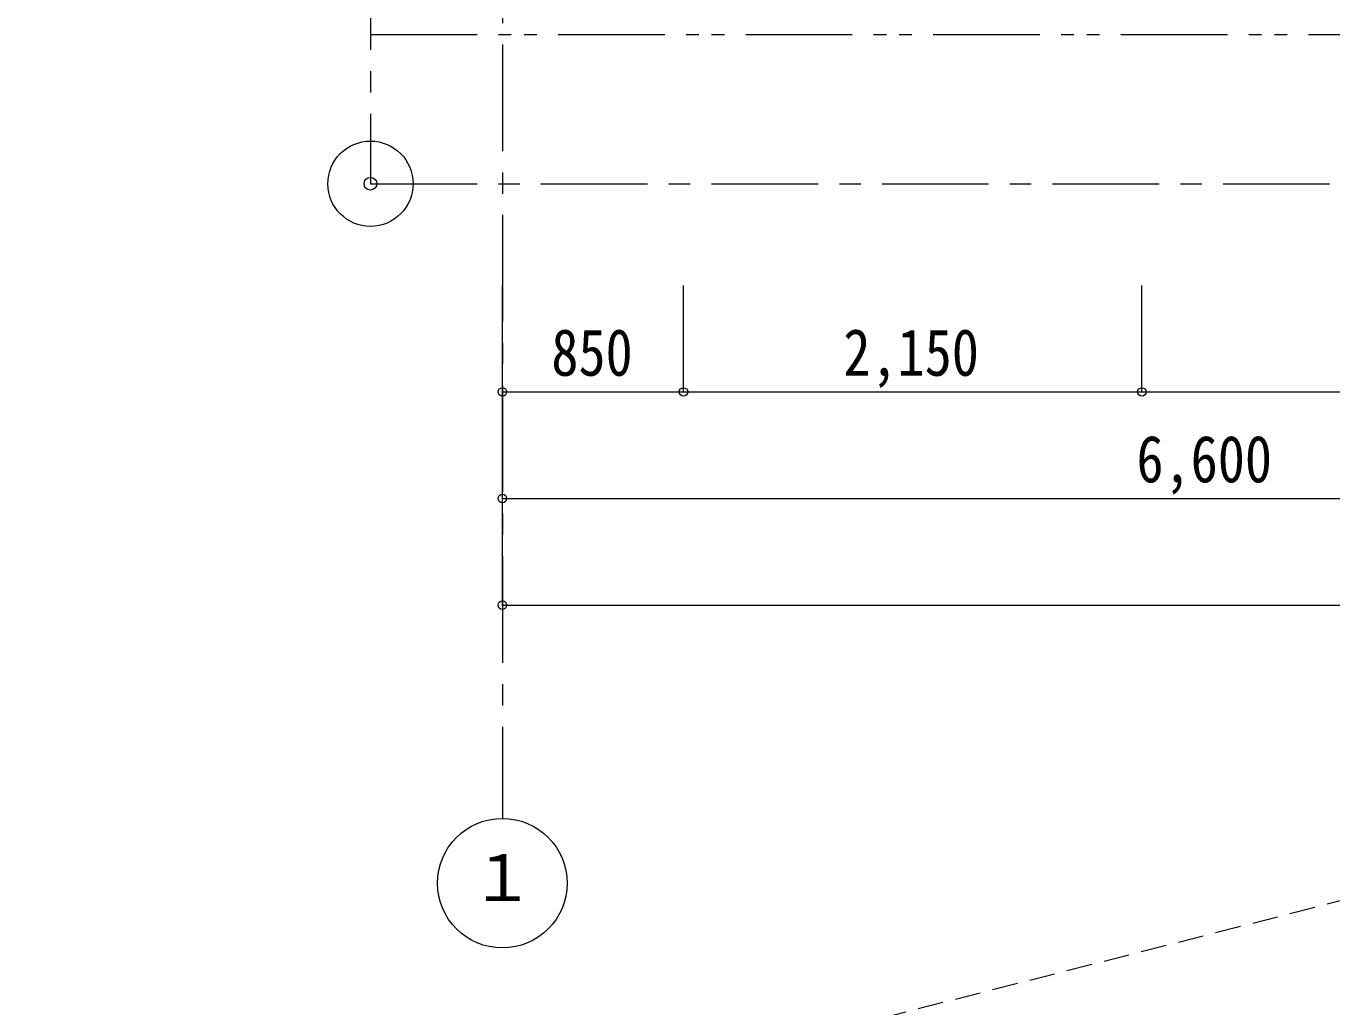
# Model space of a CAD drawing. Units: millimetres at full size; details may follow other scales. Extents: x -443943 to 462275, y -43546 to 79452.
# Drawn here: x -215667 to -209541, y -19952 to -15352 of the extents above; entities that cross this region are included whole.
import ezdxf
from ezdxf.enums import TextEntityAlignment as Align

# ---------------------------------------------------------------- set-up
doc = ezdxf.new("R2010")
doc.units = ezdxf.units.MM
doc.header["$LTSCALE"] = 100
doc.header["$PDMODE"] = 32
doc.header["$PDSIZE"] = 40
for name, pattern in [('CHAIN1', [8, 5, -1, 1, -1]), ('DASHED1', [1.8, 1.2, -0.6]), ('DOUBLE_CHAIN1', [8.8, 5, -1, 0.6, -0.6, 0.6, -1])]:
    doc.linetypes.add(name, pattern=pattern)
for name, color, linetype, lineweight in [('4-1_通り芯', 4, 'Continuous', 9), ('4-4_寸法', 7, 'Continuous', 15), ('4-B_E-PANL', 1, 'Continuous', 18), ('4-F__', 4, 'Continuous', 9)]:
    doc.layers.add(name, color=color, linetype=linetype, lineweight=lineweight)
doc.styles.add('ＭＳ ゴシック', font='')
doc.styles.get('ＭＳ ゴシック').set_extended_font_data('MS Gothic')

msp = doc.modelspace()

# ---------------------------------------------------------------- linework, layer by layer
at = {"layer": '4-1_通り芯', "linetype": 'CHAIN1'}
msp.add_line((-213432.5, -4238.1), (-213432.5, -19068.1), dxfattribs=at)
at = {"layer": '4-1_通り芯', "color": 7, "lineweight": 15}
msp.add_circle((-213432.5, -19371.9), 303.8, dxfattribs=at)
at = {"layer": '4-4_寸法'}
for p, q in [((-213432.5, -18068.1), (-213432.5, -16568.1)), ((-212582.5, -17068.1), (-212582.5, -16568.1)), ((-210432.5, -17068.1), (-210432.5, -16568.1)), ((-213432.5, -17068.1), (-193632.5, -17068.1)), ((-213432.5, -17568.1), (-182282.5, -17568.1)), ((-213432.5, -18068.1), (-183432.5, -18068.1))]:
    msp.add_line(p, q, dxfattribs=at)
for p in [(-213432.5, -17068.1), (-212582.5, -17068.1), (-210432.5, -17068.1), (-213432.5, -17568.1), (-213432.5, -18068.1)]:
    msp.add_point(p, dxfattribs=at)
at = {"layer": '4-B_E-PANL', "color": 4, "linetype": 'DASHED1', "lineweight": 9}
msp.add_line((-215666.7, -21030.8), (-174592.7, -10524.5), dxfattribs=at)
at = {"layer": '4-B_E-PANL', "linetype": 'DOUBLE_CHAIN1'}
msp.add_line((-214050.6, -15391.6), (-191564.1, -15391.5), dxfattribs=at)
at = {"layer": '4-F__', "linetype": 'CHAIN1'}
msp.add_line((-214042.5, -6963.1), (-214051.2, -16091.6), dxfattribs=at)
msp.add_lwpolyline([(-214051.2, -16091.6), (-191562.7, -16091.5), (-180488.9, -16046.1)], dxfattribs=at)
at = {"layer": '4-F__'}
for radius in [200, 30]:
    msp.add_circle((-214051.2, -16091.6), radius, dxfattribs=at)

# ---------------------------------------------------------------- texts
at = {"layer": '4-1_通り芯', "color": 7, "style": 'ＭＳ ゴシック'}
msp.add_text('１', height=219.9, dxfattribs=at).set_placement((-213582.5, -19521.9), align=Align.BOTTOM_LEFT)
at = {"layer": '4-4_寸法', "style": 'ＭＳ ゴシック', "width": 0.85}
for s, p in [('850', (-213202.5, -17058.1)), ('2,150', (-211832.5, -17058.1)), ('6,600', (-210457.5, -17558.1))]:
    msp.add_text(s, height=219.9, dxfattribs=at).set_placement(p, align=Align.BOTTOM_LEFT)

doc.saveas('drawing.dxf')
